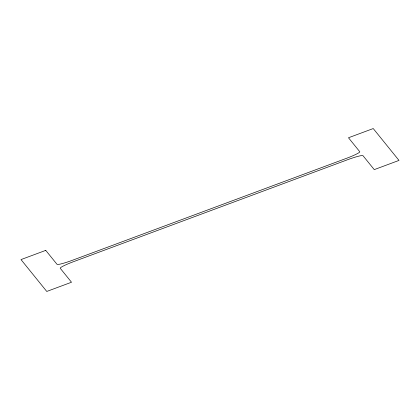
<?xml version="1.0" encoding="UTF-8"?>
<svg xmlns="http://www.w3.org/2000/svg" width="420" height="420" viewBox="0 0 420 420"><rect width="100%" height="100%" fill="white"/><g stroke="black" fill="none" stroke-linecap="round" stroke-linejoin="round"><path stroke-width="0.63" d="M45.748 250.378L21 259.586L46.767 291.449L71.516 282.24L60.249 268.307A15.393 1.58 -20.2 0 1 73.61 261.644L347.519 159.752A15.393 1.58 -20.2 0 1 362.98 155.684L374.252 169.622L399 160.414L373.233 128.552L348.485 137.76L359.751 151.694A15.393 1.58 -20.2 0 1 346.39 158.356L72.482 260.248A15.393 1.58 -20.2 0 1 57.02 264.317L45.748 250.378"/></g></svg>
